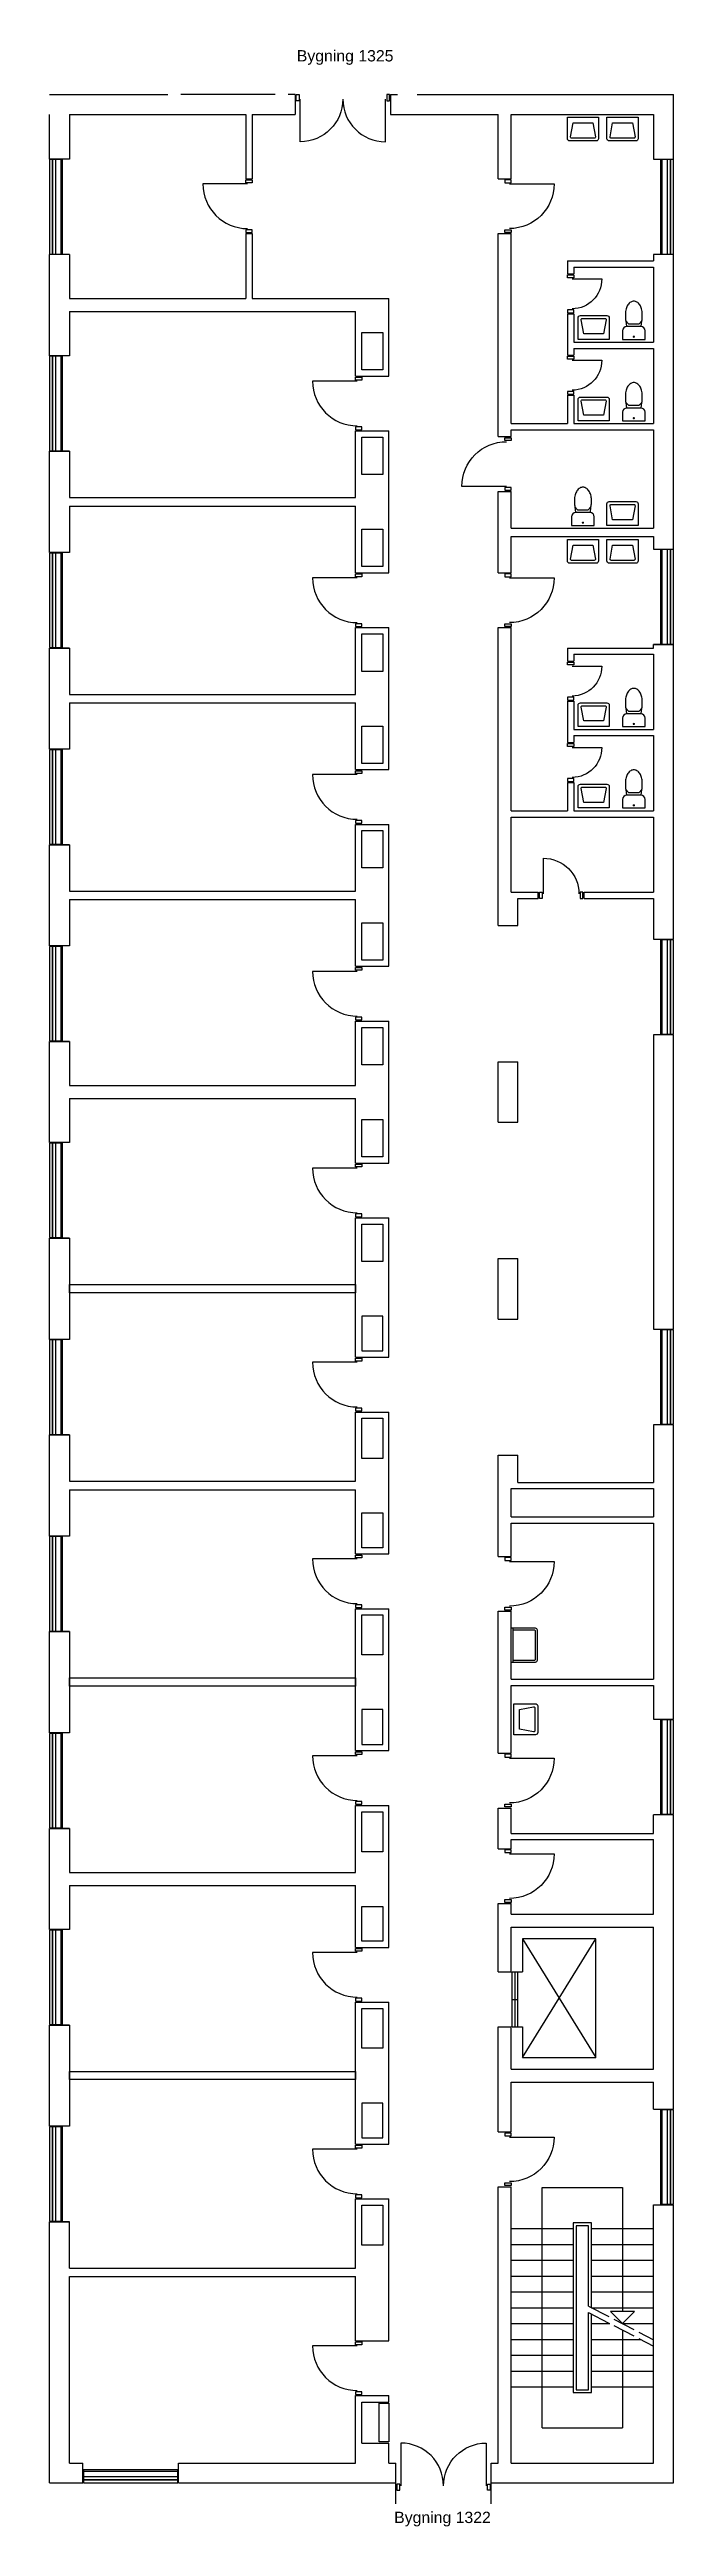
# Model space of a CAD drawing. Header units: millimetres. Extents: x -138867167 to -138856137, y 257764937 to 257808754.
import ezdxf

# ---------------------------------------------------------------- set-up
doc = ezdxf.new("R2010")
doc.units = ezdxf.units.MM
doc.header["$LTSCALE"] = 100
doc.linetypes.add('HIDDEN', pattern=[5, 4, -1])
for name, color, linetype in [('A10--T', 1, 'Continuous'), ('A21----', 7, 'Continuous'), ('a22--l-', 1, 'Continuous'), ('A22--U-', 3, 'Continuous'), ('A24----', 1, 'Continuous'), ('A314---', 1, 'Continuous'), ('A314-S-', 8, 'Continuous'), ('A321---', 1, 'Continuous'), ('A59----', 2, 'Continuous'), ('A66----', 12, 'Continuous'), ('A89--Y-', 12, 'Continuous')]:
    doc.layers.add(name, color=color, linetype=linetype)
doc.styles.add('ARIAL', font='arial.ttf')

# ---------------------------------------------------------------- blocks, each defined once
blk = doc.blocks.new('D169D')
for points in [[(20, 110), (70, 110), (70, 0), (20, 0)], [(1670, 0), (1670, 110), (1620, 110), (1620, 0)]]:
    blk.add_lwpolyline(points, close=True)
for points in [[(844.9999999999982, 30, -0.4142135623730951), (89.99999999999454, -725.0000000000036), (89.99999999999454, 30)], [(844.9999999999964, 30, 0.4142135623730951), (1600, -725.0000000000036), (1600, 30)]]:
    blk.add_lwpolyline(points, format="xyb")
blk = doc.blocks.new('V169')
for p, q in [((-10, 110), (-1680, 110)), ((-10, 50), (-1680, 50))]:
    blk.add_line(p, q)
blk.add_lwpolyline([(-9.999999999992724, 7.276e-12), (-10, 230), (-1680, 230), (-1680, -7.276e-12)], close=True)
blk = doc.blocks.new('D97V')
for points in [[(20, 0), (20, 110), (70, 110), (70, 0)], [(950, 0), (950, 110), (900, 110), (900, 0)]]:
    blk.add_lwpolyline(points, close=True)
blk.add_lwpolyline([(90, 30), (90, -760, 0.4142135623730951), (880, 30, 0.4142135623730951)], format="xyb")
blk = doc.blocks.new('D97H')
for points in [[(-950, 110), (-900, 110), (-900, 0), (-950, 0)], [(-20, 0), (-20, 110), (-70, 110), (-70, 0)]]:
    blk.add_lwpolyline(points, close=True)
blk.add_lwpolyline([(-90, 30), (-90, -760, -0.4142135623730951), (-880, 30)], format="xyb")
blk = doc.blocks.new('D81H')
for points in [[(-790, 0.0424046834014007), (-740, 0.0424046834014007), (-740, 110.0424046834014), (-790, 110.0424046834014)], [(-70, 110.0424046834014), (-20, 110.0424046834014), (-20, 0.0424046834014007), (-70, 0.0424046834014007)]]:
    blk.add_lwpolyline(points, close=True)
blk.add_lwpolyline([(-90, 28.39798818088457), (-90, -601.6020118191154, -0.4142135623730951), (-720, 28.39798818088457)], format="xyb")
blk = doc.blocks.new('D71H')
for points in [[(-640, 110.0424046834014), (-690, 110.0424046834014), (-690, 0.0424046834014007), (-640, 0.0424046834014007)], [(-20.00000000000728, 0.0424046834014007), (-70.00000000000728, 0.0424046834014007), (-70.00000000000728, 110.0424046834014), (-20.00000000000728, 110.0424046834014)]]:
    blk.add_lwpolyline(points, close=True)
blk.add_lwpolyline([(-90, 28.39798818088457), (-90, -491.6020118191154, -0.410250066279564), (-620, 28.39798818088457)], format="xyb")
blk = doc.blocks.new('PIL')
for p, q in [((0, 0), (-212.1320343559637, -212.1320343559637)), ((0, 7.276e-12), (212.1320343559637, -212.1320343559564)), ((-212.1320343559637, -212.1320343559637), (212.1320343559746, -212.1320343559637))]:
    blk.add_line(p, q)
blk = doc.blocks.new('HV')
for points in [[(-235, -470, -0.4142135623730951), (-275, -430), (-275, -50), (275, -50), (275, -430, -0.4142135623730951), (235, -470)], [(-200.9562515292782, -420, -0.4689210488120354), (-220.6218916289799, -396.3582147963461), (-175, -150), (175, -150), (220.6218916289799, -396.3582147963461, -0.4689210488120356), (200.9562515292782, -420)]]:
    blk.add_lwpolyline(points, format="xyb", close=True)
blk = doc.blocks.new('RENGVASK')
blk.add_line((-305, -35), (305, -35))
blk.add_lwpolyline([(300, 0, -0.4142135623730951), (305, -5), (305, -425, -0.4142135623730951), (270, -460), (-270, -460, -0.4142135623730951), (-305, -425), (-305, -5, -0.4142135623730951), (-300, 0)], format="xyb", close=True)
blk.add_lwpolyline([(260, -35, -0.4142135623730951), (270, -45), (270, -415, -0.4142135623730951), (260, -425), (-260, -425, -0.4142135623730951), (-270, -415), (-270, -45, -0.4142135623730951), (-260, -35)], format="xyb")
blk = doc.blocks.new('TOI')
blk.add_lwpolyline([(-200, -200, 0.4142135623730951), (-125, -275), (125, -275, 0.4142135623730951), (200, -200), (200, -50), (-200, -50)], format="xyb", close=True)
blk.add_lwpolyline([(-132.2446960051893, -274.6492758400746), (-141.9837119652075, -375.0000000091859, 0.0557223020200318), (-149.9999999974971, -446.7073538793193), (-150, -500, 0.067325895239371), (-137.8636622487393, -589.7227315415512, 0.0797058162322264), (-106.0660171779746, -659.4284078790515, 0.1071248465941432), (-53.87955436162883, -710.0635837497539, 0.1401255773500056), (0, -725.4658166501031, 0.1401255773500056), (53.87955436162883, -710.0635837497539, 0.107124846594143), (106.0660171779746, -659.4284078790515, 0.0797058162323701), (137.8636622487684, -589.7227315414348, 0.0673258952392976), (150, -500), (150, -446.7073538793193, 0.0557223020191417), (141.9837119679651, -375.00000001031), (132.2446959978188, -274.6492758227178)], format="xyb")
blk.add_lwpolyline([(141.9837119581352, -375), (94.29769421648234, -325), (-94.29769421202946, -325), (-141.9837119589502, -375)])
at = {"const_width": 19.75}
blk.add_lwpolyline([(-10.125, -96.95899457277847, 1), (10.125, -96.95899457277847, 1)], format="xyb", close=True, dxfattribs=at)
blk = doc.blocks.new('V169A3')
for p, q in [((1690, 204.9999999999927), (0, 204.9999999999927)), ((1690, 54.99999999998909), (0, 54.99999999998909))]:
    blk.add_line(p, q)

msp = doc.modelspace()

# ---------------------------------------------------------------- linework, layer by layer
at = {"layer": 'A21----'}
for p, q in [((-138867167.2756885, 257807956.7721266), (-138865077.2756885, 257807956.7721266)), ((-138863177.2756885, 257807956.7721266), (-138864847.2756885, 257807956.7721266)), ((-138862827.2756885, 257807956.7721266), (-138862947.2756885, 257807956.7721266)), ((-138862827.2756885, 257807956.7721266), (-138862827.2756885, 257807606.7721266)), ((-138862827.2756885, 257807956.7721266), (-138862827.2756885, 257807606.7721266)), ((-138861137.2756885, 257807956.7721266), (-138861017.2756885, 257807956.7721266)), ((-138861137.2756885, 257807956.7721266), (-138861137.2756885, 257807606.7721266)), ((-138860667.2756885, 257807956.7721266), (-138856137.2756885, 257807956.7721266)), ((-138856137.2756885, 257806816.7721266), (-138856137.2756885, 257807956.7721266)), ((-138867167.2756885, 257806816.7721266), (-138867167.2756885, 257807606.7721266)), ((-138866817.2756885, 257807606.7721266), (-138866817.2756885, 257806816.7721266)), ((-138866817.2756885, 257807606.7721266), (-138863697.2756885, 257807606.7721266)), ((-138863587.2756885, 257807606.7721266), (-138862827.2756885, 257807606.7721266)), ((-138863587.2756885, 257807606.7721266), (-138862827.2756885, 257807606.7721266)), ((-138861137.2756885, 257807606.7721266), (-138859237.2756885, 257807606.7721266)), ((-138859007.2756885, 257807606.7721266), (-138856487.2756885, 257807606.7721266)), ((-138856487.2756885, 257807606.7721266), (-138856487.2756885, 257806816.7721266)), ((-138866817.2756885, 257806816.7721266), (-138867167.2756885, 257806816.7721266)), ((-138856487.2756885, 257806816.7721266), (-138856137.2756885, 257806816.7721266)), ((-138867167.2756885, 257803336.7721266), (-138867167.2756885, 257805126.7721266)), ((-138866817.2756885, 257805126.7721266), (-138867167.2756885, 257805126.7721266)), ((-138866817.2756885, 257805126.7721266), (-138866817.2756885, 257804346.7721266)), ((-138856137.2756885, 257805126.7721266), (-138856487.2756885, 257805126.7721266)), ((-138856487.2756885, 257805126.7721266), (-138856487.2756885, 257805016.7721266)), ((-138856487.2756885, 257804906.7721266), (-138856487.2756885, 257803576.7721266)), ((-138856137.2756885, 257799916.7721266), (-138856137.2756885, 257805126.7721266)), ((-138866817.2756885, 257804116.7721266), (-138866817.2756885, 257803336.7721266)), ((-138866817.2756885, 257803336.7721266), (-138867167.2756885, 257803336.7721266)), ((-138856487.2756885, 257803466.7721266), (-138856487.2756885, 257802136.7721266)), ((-138856487.2756885, 257802026.7721266), (-138856487.2756885, 257800286.7721266)), ((-138867167.2756885, 257799856.7721266), (-138867167.2756885, 257801646.7721266)), ((-138867167.2756885, 257801646.7721266), (-138866817.2756885, 257801646.7721266)), ((-138866817.2756885, 257801646.7721266), (-138867167.2756885, 257801646.7721266)), ((-138866817.2756885, 257801646.7721266), (-138866817.2756885, 257800826.7721266)), ((-138866817.2756885, 257800676.7721266), (-138866817.2756885, 257799856.7721266)), ((-138856487.2756885, 257800136.7721266), (-138856487.2756885, 257799916.7721266)), ((-138866817.2756885, 257799856.7721266), (-138867167.2756885, 257799856.7721266)), ((-138856487.2756885, 257799916.7721266), (-138856137.2756885, 257799916.7721266)), ((-138856487.2756885, 257798166.7721266), (-138856487.2756885, 257798226.7721266)), ((-138856487.2756885, 257798226.7721266), (-138856137.2756885, 257798226.7721266)), ((-138856137.2756885, 257798226.7721266), (-138856487.2756885, 257798226.7721266)), ((-138856487.2756885, 257798056.7721266), (-138856487.2756885, 257796726.7721266)), ((-138856137.2756885, 257793016.7721266), (-138856137.2756885, 257798226.7721266)), ((-138856487.2756885, 257796616.7721266), (-138856487.2756885, 257795286.7721266)), ((-138856487.2756885, 257795176.7721266), (-138856487.2756885, 257793846.7721266)), ((-138856487.2756885, 257793736.7721266), (-138856487.2756885, 257793016.7721266)), ((-138856487.2756885, 257793016.7721266), (-138856137.2756885, 257793016.7721266)), ((-138856137.2756885, 257791326.7721266), (-138856487.2756885, 257791326.7721266)), ((-138856487.2756885, 257791326.7721266), (-138856487.2756885, 257786116.7721266)), ((-138856137.2756885, 257786116.7721266), (-138856137.2756885, 257791326.7721266)), ((-138866817.2756885, 257791206.7721266), (-138867167.2756885, 257791206.7721266)), ((-138867167.2756885, 257791206.7721266), (-138866817.2756885, 257791206.7721266)), ((-138867167.2756885, 257789416.7721266), (-138867167.2756885, 257791206.7721266)), ((-138866817.2756885, 257791206.7721266), (-138866817.2756885, 257790426.7721266)), ((-138866817.2756885, 257790196.7721266), (-138866817.2756885, 257789416.7721266)), ((-138866817.2756885, 257789416.7721266), (-138867167.2756885, 257789416.7721266)), ((-138867167.2756885, 257785936.7721266), (-138867167.2756885, 257787726.7721266)), ((-138867167.2756885, 257787726.7721266), (-138866817.2756885, 257787726.7721266)), ((-138866817.2756885, 257787726.7721266), (-138867167.2756885, 257787726.7721266)), ((-138866817.2756885, 257787726.7721266), (-138866817.2756885, 257785936.7721266)), ((-138856487.2756885, 257786116.7721266), (-138856137.2756885, 257786116.7721266)), ((-138866817.2756885, 257785936.7721266), (-138867167.2756885, 257785936.7721266)), ((-138856137.2756885, 257784426.7721266), (-138856487.2756885, 257784426.7721266)), ((-138856487.2756885, 257784426.7721266), (-138856487.2756885, 257783406.7721266)), ((-138856137.2756885, 257779216.7721266), (-138856137.2756885, 257784426.7721266)), ((-138866817.2756885, 257784246.7721266), (-138867167.2756885, 257784246.7721266)), ((-138867167.2756885, 257784246.7721266), (-138866817.2756885, 257784246.7721266)), ((-138867167.2756885, 257782456.7721266), (-138867167.2756885, 257784246.7721266)), ((-138866817.2756885, 257784246.7721266), (-138866817.2756885, 257783426.7721266)), ((-138866817.2756885, 257783276.7721266), (-138866817.2756885, 257782456.7721266)), ((-138856487.2756885, 257783296.7721266), (-138856487.2756885, 257782796.7721266)), ((-138856487.2756885, 257782686.7721266), (-138856487.2756885, 257779926.7721266)), ((-138866817.2756885, 257782456.7721266), (-138867167.2756885, 257782456.7721266)), ((-138856487.2756885, 257779816.7721266), (-138856487.2756885, 257779216.7721266)), ((-138856487.2756885, 257779216.7721266), (-138856137.2756885, 257779216.7721266)), ((-138866817.2756885, 257777286.7721266), (-138867167.2756885, 257777286.7721266)), ((-138867167.2756885, 257777286.7721266), (-138866817.2756885, 257777286.7721266)), ((-138867167.2756885, 257775496.7721266), (-138867167.2756885, 257777286.7721266)), ((-138856487.2756885, 257777196.7721266), (-138856487.2756885, 257777526.7721266)), ((-138856137.2756885, 257777526.7721266), (-138856487.2756885, 257777526.7721266)), ((-138856137.2756885, 257772316.7721266), (-138856137.2756885, 257777526.7721266)), ((-138856487.2756885, 257775766.7721266), (-138856487.2756885, 257777086.7721266)), ((-138866817.2756885, 257776276.7721266), (-138866817.2756885, 257775496.7721266)), ((-138856487.2756885, 257773026.7721266), (-138856487.2756885, 257775536.7721266)), ((-138866817.2756885, 257775496.7721266), (-138867167.2756885, 257775496.7721266)), ((-138856487.2756885, 257772316.7721266), (-138856487.2756885, 257772796.7721266)), ((-138856487.2756885, 257772316.7721266), (-138856137.2756885, 257772316.7721266)), ((-138866817.2756885, 257770326.7721266), (-138867167.2756885, 257770326.7721266)), ((-138867167.2756885, 257770326.7721266), (-138866817.2756885, 257770326.7721266)), ((-138867167.2756885, 257765706.7721266), (-138867167.2756885, 257770326.7721266)), ((-138866817.2756885, 257769506.7721266), (-138866817.2756885, 257770326.7721266)), ((-138856487.2756885, 257770626.7721266), (-138856137.2756885, 257770626.7721266)), ((-138856487.2756885, 257766056.7721266), (-138856487.2756885, 257770626.7721266)), ((-138856137.2756885, 257765706.7721266), (-138856137.2756885, 257770626.7721266)), ((-138866817.2756885, 257766056.7721266), (-138866817.2756885, 257769356.7721266)), ((-138866817.2756885, 257766056.7721266), (-138866577.2756885, 257766056.7721266)), ((-138866577.2756885, 257765706.7721266), (-138866577.2756885, 257766056.7721266)), ((-138864887.2756885, 257766056.7721266), (-138861757.2756885, 257766056.7721266)), ((-138864887.2756885, 257765706.7721266), (-138864887.2756885, 257766056.7721266)), ((-138861167.2756885, 257766056.7721266), (-138861047.2756885, 257766056.7721266)), ((-138861047.2756885, 257765336.7721266), (-138861047.2756885, 257766056.7721266)), ((-138859357.2756885, 257765336.7721266), (-138859357.2756885, 257766056.7721266)), ((-138859357.2756885, 257766056.7721266), (-138859237.2756885, 257766056.7721266)), ((-138859007.2756885, 257766056.7721266), (-138856487.2756885, 257766056.7721266)), ((-138867167.2756885, 257765706.7721266), (-138866577.2756885, 257765706.7721266)), ((-138864887.2756885, 257765706.7721266), (-138861047.2756885, 257765706.7721266)), ((-138859357.2756885, 257765706.7721266), (-138856137.2756885, 257765706.7721266))]:
    msp.add_line(p, q, dxfattribs=at)
for points in [[(-138866817.2756885, 257797196.7721266), (-138866817.2756885, 257796376.7721266), (-138867167.2756885, 257796376.7721266), (-138867167.2756885, 257798166.7721266), (-138866817.2756885, 257798166.7721266), (-138867167.2756885, 257798166.7721266)], [(-138866817.2756885, 257798166.7721266), (-138866817.2756885, 257797346.7721266)], [(-138866817.2756885, 257793716.7721266), (-138866817.2756885, 257792896.7721266), (-138867167.2756885, 257792896.7721266), (-138867167.2756885, 257794686.7721266), (-138866817.2756885, 257794686.7721266), (-138867167.2756885, 257794686.7721266)], [(-138866817.2756885, 257794686.7721266), (-138866817.2756885, 257793866.7721266)], [(-138866817.2756885, 257780766.7721266), (-138866817.2756885, 257778976.7721266), (-138867167.2756885, 257778976.7721266), (-138867167.2756885, 257780766.7721266), (-138866817.2756885, 257780766.7721266), (-138867167.2756885, 257780766.7721266)], [(-138866817.2756885, 257777286.7721266), (-138866817.2756885, 257776506.7721266)], [(-138866817.2756885, 257773806.7721266), (-138866817.2756885, 257772016.7721266), (-138867167.2756885, 257772016.7721266), (-138867167.2756885, 257773806.7721266), (-138866817.2756885, 257773806.7721266), (-138867167.2756885, 257773806.7721266)]]:
    msp.add_lwpolyline(points, dxfattribs=at)
at = {"layer": 'a22--l-'}
for points in [[(-138861757.2756885, 257786906.7721266), (-138861757.2756885, 257786761.7721266), (-138866817.2756885, 257786761.7721266), (-138866817.2756885, 257786906.7721266)], [(-138861757.2756885, 257779946.7721266), (-138861757.2756885, 257779801.7721266), (-138866817.2756885, 257779801.7721266), (-138866817.2756885, 257779946.7721266)], [(-138861757.2756885, 257772986.7721266), (-138861757.2756885, 257772841.7721266), (-138866817.2756885, 257772841.7721266), (-138866817.2756885, 257772986.7721266)]]:
    msp.add_lwpolyline(points, close=True, dxfattribs=at)
at = {"layer": 'A22--U-'}
for p, q in [((-138863697.2756885, 257807606.7721266), (-138863697.2756885, 257806466.7721266)), ((-138863587.2756885, 257807606.7721266), (-138863587.2756885, 257806466.7721266)), ((-138859237.2756885, 257806466.7721266), (-138859237.2756885, 257807606.7721266)), ((-138859007.2756885, 257806466.7721266), (-138859007.2756885, 257807606.7721266)), ((-138863697.2756885, 257806466.7721266), (-138863587.2756885, 257806466.7721266)), ((-138859237.2756885, 257806466.7721266), (-138859007.2756885, 257806466.7721266)), ((-138863697.2756885, 257805496.7721266), (-138863697.2756885, 257804346.7721266)), ((-138863697.2756885, 257805496.7721266), (-138863587.2756885, 257805496.7721266)), ((-138863587.2756885, 257805496.7721266), (-138863587.2756885, 257804346.7721266)), ((-138859237.2756885, 257801906.7721266), (-138859237.2756885, 257805496.7721266)), ((-138859237.2756885, 257805496.7721266), (-138859007.2756885, 257805496.7721266)), ((-138859007.2756885, 257802136.7721266), (-138859007.2756885, 257805496.7721266)), ((-138858007.2756885, 257805016.7721266), (-138858007.2756885, 257804786.7721266)), ((-138858007.2756885, 257805016.7721266), (-138856487.2756885, 257805016.7721266)), ((-138857897.2756885, 257804906.7721266), (-138857897.2756885, 257804786.7721266)), ((-138857897.2756885, 257804906.7721266), (-138856487.2756885, 257804906.7721266)), ((-138858007.2756885, 257804786.7721266), (-138857897.2756885, 257804786.7721266)), ((-138866817.2756885, 257804346.7721266), (-138863697.2756885, 257804346.7721266)), ((-138866817.2756885, 257804116.7721266), (-138861757.2756885, 257804116.7721266)), ((-138863587.2756885, 257804346.7721266), (-138861167.2756885, 257804346.7721266)), ((-138861757.2756885, 257802976.7721266), (-138861757.2756885, 257804116.7721266)), ((-138861167.2756885, 257802976.7721266), (-138861167.2756885, 257804346.7721266)), ((-138858007.2756885, 257804076.7721266), (-138857897.2756885, 257804076.7721266)), ((-138858007.2756885, 257804076.7721266), (-138858007.2756885, 257803346.7721266)), ((-138857897.2756885, 257804076.7721266), (-138857897.2756885, 257803576.7721266)), ((-138857897.2756885, 257803576.7721266), (-138856487.2756885, 257803576.7721266)), ((-138858007.2756885, 257803346.7721266), (-138857897.2756885, 257803346.7721266)), ((-138857897.2756885, 257803466.7721266), (-138857897.2756885, 257803346.7721266)), ((-138857897.2756885, 257803466.7721266), (-138856487.2756885, 257803466.7721266)), ((-138861757.2756885, 257802976.7721266), (-138861167.2756885, 257802976.7721266)), ((-138858007.2756885, 257802636.7721266), (-138857897.2756885, 257802636.7721266)), ((-138858007.2756885, 257802636.7721266), (-138858007.2756885, 257802136.7721266)), ((-138857897.2756885, 257802636.7721266), (-138857897.2756885, 257802136.7721266)), ((-138861757.2756885, 257802006.7721266), (-138861167.2756885, 257802006.7721266)), ((-138861757.2756885, 257800826.7721266), (-138861757.2756885, 257802006.7721266)), ((-138861167.2756885, 257799496.7721266), (-138861167.2756885, 257802006.7721266)), ((-138859237.2756885, 257801906.7721266), (-138859007.2756885, 257801906.7721266)), ((-138859007.2756885, 257802136.7721266), (-138858007.2756885, 257802136.7721266)), ((-138859007.2756885, 257802026.7721266), (-138856487.2756885, 257802026.7721266)), ((-138859007.2756885, 257801906.7721266), (-138859007.2756885, 257802026.7721266)), ((-138857897.2756885, 257802136.7721266), (-138856487.2756885, 257802136.7721266)), ((-138859237.2756885, 257800936.7721266), (-138859007.2756885, 257800936.7721266)), ((-138859237.2756885, 257799496.7721266), (-138859237.2756885, 257800936.7721266)), ((-138859007.2756885, 257800286.7721266), (-138859007.2756885, 257800936.7721266)), ((-138866817.2756885, 257800826.7721266), (-138861757.2756885, 257800826.7721266)), ((-138866817.2756885, 257800676.7721266), (-138861757.2756885, 257800676.7721266)), ((-138861757.2756885, 257799496.7721266), (-138861757.2756885, 257800676.7721266)), ((-138859007.2756885, 257800286.7721266), (-138856487.2756885, 257800286.7721266)), ((-138859007.2756885, 257800136.7721266), (-138856487.2756885, 257800136.7721266)), ((-138859007.2756885, 257799496.7721266), (-138859007.2756885, 257800136.7721266)), ((-138861757.2756885, 257799496.7721266), (-138861167.2756885, 257799496.7721266)), ((-138859237.2756885, 257799496.7721266), (-138859007.2756885, 257799496.7721266)), ((-138861757.2756885, 257798526.7721266), (-138861167.2756885, 257798526.7721266)), ((-138861757.2756885, 257797346.7721267), (-138861757.2756885, 257798526.7721266)), ((-138861167.2756885, 257796016.7721266), (-138861167.2756885, 257798526.7721266)), ((-138859237.2756885, 257798526.7721266), (-138859007.2756885, 257798526.7721266)), ((-138859237.2756885, 257793256.7721266), (-138859237.2756885, 257798526.7721266)), ((-138859007.2756885, 257795286.7721266), (-138859007.2756885, 257798526.7721266)), ((-138858007.2756885, 257798166.7721266), (-138858007.2756885, 257797936.7721266)), ((-138858007.2756885, 257798166.7721266), (-138856487.2756885, 257798166.7721266)), ((-138858007.2756885, 257797936.7721266), (-138857897.2756885, 257797936.7721266)), ((-138857897.2756885, 257798056.7721266), (-138857897.2756885, 257797936.7721266)), ((-138857897.2756885, 257798056.7721266), (-138856487.2756885, 257798056.7721266)), ((-138866817.2756885, 257797346.7721266), (-138861757.2756885, 257797346.7721266)), ((-138866817.2756885, 257797196.7721266), (-138861757.2756885, 257797196.7721266)), ((-138861757.2756885, 257796016.7721266), (-138861757.2756885, 257797196.7721267)), ((-138858007.2756885, 257797226.7721266), (-138858007.2756885, 257796496.7721266)), ((-138858007.2756885, 257797226.7721266), (-138857897.2756885, 257797226.7721266)), ((-138857897.2756885, 257797226.7721266), (-138857897.2756885, 257796726.7721266)), ((-138857897.2756885, 257796726.7721266), (-138856487.2756885, 257796726.7721266)), ((-138857897.2756885, 257796616.7721266), (-138857897.2756885, 257796496.7721266)), ((-138857897.2756885, 257796616.7721266), (-138856487.2756885, 257796616.7721266)), ((-138858007.2756885, 257796496.7721266), (-138857897.2756885, 257796496.7721266)), ((-138861757.2756885, 257796016.7721266), (-138861167.2756885, 257796016.7721266)), ((-138858007.2756885, 257795786.7721266), (-138858007.2756885, 257795286.7721266)), ((-138858007.2756885, 257795786.7721266), (-138857897.2756885, 257795786.7721266)), ((-138857897.2756885, 257795786.7721266), (-138857897.2756885, 257795286.7721266)), ((-138859007.2756885, 257795286.7721266), (-138858007.2756885, 257795286.7721266)), ((-138857897.2756885, 257795286.7721266), (-138856487.2756885, 257795286.7721266)), ((-138861757.2756885, 257795046.7721266), (-138861167.2756885, 257795046.7721266)), ((-138861757.2756885, 257793866.7721266), (-138861757.2756885, 257795046.7721266)), ((-138861167.2756885, 257792536.7721266), (-138861167.2756885, 257795046.7721266)), ((-138859007.2756885, 257795176.7721266), (-138856487.2756885, 257795176.7721266)), ((-138859007.2756885, 257793846.7721266), (-138859007.2756885, 257795176.7721266)), ((-138866817.2756885, 257793866.7721266), (-138861757.2756885, 257793866.7721266)), ((-138866817.2756885, 257793716.7721266), (-138861757.2756885, 257793716.7721266)), ((-138861757.2756885, 257792536.7721266), (-138861757.2756885, 257793716.7721266)), ((-138859007.2756885, 257793846.7721266), (-138858527.2756885, 257793846.7721266)), ((-138858887.2756885, 257793256.7721266), (-138858887.2756885, 257793736.7721266)), ((-138858887.2756885, 257793736.7721266), (-138858527.2756885, 257793736.7721266)), ((-138858527.2756885, 257793736.7721266), (-138858527.2756885, 257793846.7721266)), ((-138857717.2756885, 257793846.7721266), (-138856487.2756885, 257793846.7721266)), ((-138857717.2756885, 257793736.7721266), (-138857717.2756885, 257793846.7721266)), ((-138857717.2756885, 257793736.7721266), (-138856487.2756885, 257793736.7721266)), ((-138859237.2756885, 257793256.7721266), (-138858887.2756885, 257793256.7721266)), ((-138861757.2756885, 257792536.7721266), (-138861167.2756885, 257792536.7721266)), ((-138861757.2756885, 257790426.7721266), (-138861757.2756885, 257791566.7721266)), ((-138861757.2756885, 257791566.7721266), (-138861167.2756885, 257791566.7721266)), ((-138861167.2756885, 257789056.7721266), (-138861167.2756885, 257791566.7721266)), ((-138866817.2756885, 257790426.7721266), (-138861757.2756885, 257790426.7721266)), ((-138859237.2756885, 257789776.7721266), (-138859237.2756885, 257790846.7721266)), ((-138859237.2756885, 257790846.7721266), (-138858887.2756885, 257790846.7721266)), ((-138858887.2756885, 257789776.7721266), (-138858887.2756885, 257790846.7721266)), ((-138866817.2756885, 257790196.7721266), (-138861757.2756885, 257790196.7721266)), ((-138861757.2756885, 257789056.7721266), (-138861757.2756885, 257790196.7721266)), ((-138859237.2756885, 257789776.7721266), (-138858887.2756885, 257789776.7721266)), ((-138861757.2756885, 257789056.7721266), (-138861167.2756885, 257789056.7721266)), ((-138861757.2756885, 257788086.7721266), (-138861167.2756885, 257788086.7721266)), ((-138861757.2756885, 257785621.7721266), (-138861757.2756885, 257788086.7721266)), ((-138861167.2756885, 257785621.7721266), (-138861167.2756885, 257788086.7721266)), ((-138859237.2756885, 257786296.7721266), (-138859237.2756885, 257787366.7721266)), ((-138859237.2756885, 257787366.7721266), (-138858887.2756885, 257787366.7721266)), ((-138858887.2756885, 257786296.7721266), (-138858887.2756885, 257787366.7721266)), ((-138859237.2756885, 257786296.7721266), (-138858887.2756885, 257786296.7721266)), ((-138861757.2756885, 257785621.7721266), (-138861167.2756885, 257785621.7721266)), ((-138861757.2756885, 257783426.7721266), (-138861757.2756885, 257784651.7721266)), ((-138861757.2756885, 257784651.7721266), (-138861167.2756885, 257784651.7721266)), ((-138861167.2756885, 257782141.7721266), (-138861167.2756885, 257784651.7721266)), ((-138859237.2756885, 257782096.7721266), (-138859237.2756885, 257783886.7721266)), ((-138859237.2756885, 257783886.7721266), (-138858887.2756885, 257783886.7721266)), ((-138858887.2756885, 257783406.7721266), (-138858887.2756885, 257783886.7721266)), ((-138866817.2756885, 257783426.7721266), (-138861757.2756885, 257783426.7721266)), ((-138858887.2756885, 257783406.7721266), (-138856487.2756885, 257783406.7721266)), ((-138866817.2756885, 257783276.7721266), (-138861757.2756885, 257783276.7721266)), ((-138861757.2756885, 257782141.7721266), (-138861757.2756885, 257783276.7721266)), ((-138859007.2756885, 257782796.7721266), (-138859007.2756885, 257783296.7721266)), ((-138859007.2756885, 257783296.7721266), (-138856487.2756885, 257783296.7721266)), ((-138859007.2756885, 257782796.7721266), (-138856487.2756885, 257782796.7721266)), ((-138859007.2756885, 257782096.7721266), (-138859007.2756885, 257782686.7721266)), ((-138859007.2756885, 257782686.7721266), (-138856487.2756885, 257782686.7721266)), ((-138861757.2756885, 257782141.7721266), (-138861167.2756885, 257782141.7721266)), ((-138859237.2756885, 257782096.7721266), (-138859007.2756885, 257782096.7721266)), ((-138861757.2756885, 257781171.7721266), (-138861167.2756885, 257781171.7721266)), ((-138861757.2756885, 257778661.7721266), (-138861757.2756885, 257781171.7721266)), ((-138861167.2756885, 257778661.7721266), (-138861167.2756885, 257781171.7721266)), ((-138859237.2756885, 257778616.7721266), (-138859237.2756885, 257781126.7721266)), ((-138859237.2756885, 257781126.7721266), (-138859007.2756885, 257781126.7721266)), ((-138859007.2756885, 257779926.7721266), (-138859007.2756885, 257781126.7721266)), ((-138859007.2756885, 257779926.7721266), (-138856487.2756885, 257779926.7721266)), ((-138859007.2756885, 257778616.7721266), (-138859007.2756885, 257779816.7721266)), ((-138859007.2756885, 257779816.7721266), (-138856487.2756885, 257779816.7721266)), ((-138861757.2756885, 257778661.7721266), (-138861167.2756885, 257778661.7721266)), ((-138859237.2756885, 257778616.7721266), (-138859007.2756885, 257778616.7721266)), ((-138861757.2756885, 257776506.7721266), (-138861757.2756885, 257777691.7721266)), ((-138861757.2756885, 257777691.7721266), (-138861167.2756885, 257777691.7721266)), ((-138861167.2756885, 257775181.7721266), (-138861167.2756885, 257777691.7721266)), ((-138859237.2756885, 257776926.7721266), (-138859237.2756885, 257777646.7721266)), ((-138859237.2756885, 257777646.7721266), (-138859007.2756885, 257777646.7721266)), ((-138859007.2756885, 257777196.7721266), (-138859007.2756885, 257777646.7721266)), ((-138859237.2756885, 257776926.7721266), (-138859007.2756885, 257776926.7721266)), ((-138859007.2756885, 257777196.7721266), (-138856487.2756885, 257777196.7721266)), ((-138859007.2756885, 257776926.7721266), (-138859007.2756885, 257777086.7721266)), ((-138859007.2756885, 257777086.7721266), (-138856487.2756885, 257777086.7721266)), ((-138866817.2756885, 257776506.7721266), (-138861757.2756885, 257776506.7721266)), ((-138866817.2756885, 257776276.7721266), (-138861757.2756885, 257776276.7721266)), ((-138861757.2756885, 257775181.7721266), (-138861757.2756885, 257776276.7721266)), ((-138859237.2756885, 257774746.7721266), (-138859237.2756885, 257775956.7721266)), ((-138859237.2756885, 257775956.7721266), (-138859007.2756885, 257775956.7721266)), ((-138859007.2756885, 257775766.7721266), (-138859007.2756885, 257775956.7721266)), ((-138859007.2756885, 257775766.7721266), (-138856487.2756885, 257775766.7721266)), ((-138859007.2756885, 257774746.7721266), (-138859007.2756885, 257775536.7721266)), ((-138859007.2756885, 257775536.7721266), (-138856487.2756885, 257775536.7721266)), ((-138861757.2756885, 257775181.7721266), (-138861167.2756885, 257775181.7721266)), ((-138859237.2756885, 257774746.7721266), (-138859007.2756885, 257774746.7721266)), ((-138861757.2756885, 257774211.7721266), (-138861167.2756885, 257774211.7721266)), ((-138861757.2756885, 257771701.7721266), (-138861757.2756885, 257774211.7721266)), ((-138861167.2756885, 257771701.7721266), (-138861167.2756885, 257774211.7721266)), ((-138859237.2756885, 257771916.7721266), (-138859237.2756885, 257773776.7721266)), ((-138859237.2756885, 257773776.7721266), (-138859007.2756885, 257773776.7721266)), ((-138859007.2756885, 257773026.7721266), (-138859007.2756885, 257773776.7721266)), ((-138859007.2756885, 257773026.7721266), (-138856487.2756885, 257773026.7721266)), ((-138859007.2756885, 257771916.7721266), (-138859007.2756885, 257772796.7721266)), ((-138859007.2756885, 257772796.7721266), (-138856487.2756885, 257772796.7721266)), ((-138861757.2756885, 257771701.7721266), (-138861167.2756885, 257771701.7721266)), ((-138859237.2756885, 257771916.7721266), (-138859007.2756885, 257771916.7721266)), ((-138861757.2756885, 257769506.7721266), (-138861757.2756885, 257770731.7721266)), ((-138861757.2756885, 257770731.7721266), (-138861167.2756885, 257770731.7721266)), ((-138861167.2756885, 257768221.7721266), (-138861167.2756885, 257770731.7721266)), ((-138859237.2756885, 257770946.7721266), (-138859007.2756885, 257770946.7721266)), ((-138859237.2756885, 257766056.7721266), (-138859237.2756885, 257770946.7721266)), ((-138859007.2756885, 257766056.7721266), (-138859007.2756885, 257770946.7721266)), ((-138866817.2756885, 257769506.7721266), (-138861757.2756885, 257769506.7721266)), ((-138866817.2756885, 257769356.7721266), (-138861757.2756885, 257769356.7721266)), ((-138861757.2756885, 257768221.7721266), (-138861757.2756885, 257769356.7721266)), ((-138861757.2756885, 257768221.7721266), (-138861167.2756885, 257768221.7721266)), ((-138861757.2756885, 257767251.7721266), (-138861167.2756885, 257767251.7721266)), ((-138861757.2756885, 257766056.7721266), (-138861757.2756885, 257767251.7721266)), ((-138861167.2756885, 257767136.7721266), (-138861167.2756885, 257767251.7721266)), ((-138861647.2756885, 257767136.7721266), (-138861167.2756885, 257767136.7721266)), ((-138861647.2756885, 257766411.7721266), (-138861647.2756885, 257767136.7721266)), ((-138861647.2756885, 257766411.7721266), (-138861167.2756885, 257766411.7721266)), ((-138861167.2756885, 257766411.7721266), (-138861167.2756885, 257766411.7721266)), ((-138861167.2756885, 257766411.7721266), (-138861167.2756885, 257766411.7721266)), ((-138861167.2756885, 257766056.7721266), (-138861167.2756885, 257766411.7721266))]:
    msp.add_line(p, q, dxfattribs=at)
for points in [[(-138861647.2756885, 257803086.7721266), (-138861647.2756885, 257803746.7721266), (-138861277.2756885, 257803746.7721266), (-138861277.2756885, 257803086.7721266)], [(-138861277.2756885, 257801236.7721266), (-138861647.2756885, 257801236.7721266), (-138861647.2756885, 257801896.7721266), (-138861277.2756885, 257801896.7721266)], [(-138861277.2756885, 257800266.7721266), (-138861277.2756885, 257799606.7721266), (-138861647.2756885, 257799606.7721266), (-138861647.2756885, 257800266.7721266)], [(-138861647.2756885, 257797751.7721266), (-138861647.2756885, 257798416.7721266), (-138861277.2756885, 257798416.7721266), (-138861277.2756885, 257797751.7721266)], [(-138861647.2756885, 257796126.7721266), (-138861647.2756885, 257796786.7721266), (-138861277.2756885, 257796786.7721266), (-138861277.2756885, 257796126.7721266)], [(-138861277.2756885, 257794276.7721266), (-138861647.2756885, 257794276.7721266), (-138861647.2756885, 257794936.7721266), (-138861277.2756885, 257794936.7721266)], [(-138861277.2756885, 257792646.7721266), (-138861647.2756885, 257792646.7721266), (-138861647.2756885, 257793306.7721266), (-138861277.2756885, 257793306.7721266)], [(-138861277.2756885, 257790791.7721266), (-138861647.2756885, 257790791.7721266), (-138861647.2756885, 257791451.7721266), (-138861277.2756885, 257791451.7721266)], [(-138861647.2756885, 257789166.7721266), (-138861647.2756885, 257789826.7721266), (-138861277.2756885, 257789826.7721266), (-138861277.2756885, 257789166.7721266)], [(-138861277.2756885, 257787316.7721266), (-138861647.2756885, 257787316.7721266), (-138861647.2756885, 257787976.7721266), (-138861277.2756885, 257787976.7721266)], [(-138861277.2756885, 257786346.7721266), (-138861647.2756885, 257786346.7721266), (-138861647.2756885, 257785731.7721266), (-138861277.2756885, 257785731.7721266)], [(-138861277.2756885, 257783831.7721266), (-138861647.2756885, 257783831.7721266), (-138861647.2756885, 257784541.7721266), (-138861277.2756885, 257784541.7721266)], [(-138861647.2756885, 257782251.7721266), (-138861647.2756885, 257782866.7721266), (-138861277.2756885, 257782866.7721266), (-138861277.2756885, 257782251.7721266)], [(-138861277.2756885, 257780356.7721266), (-138861647.2756885, 257780356.7721266), (-138861647.2756885, 257781061.7721266), (-138861277.2756885, 257781061.7721266)], [(-138861277.2756885, 257779386.7721266), (-138861647.2756885, 257779386.7721266), (-138861647.2756885, 257778771.7721266), (-138861277.2756885, 257778771.7721266)], [(-138861277.2756885, 257776871.7721266), (-138861647.2756885, 257776871.7721266), (-138861647.2756885, 257777581.7721266), (-138861277.2756885, 257777581.7721266)], [(-138861277.2756885, 257775906.7721266), (-138861277.2756885, 257775291.7721266), (-138861647.2756885, 257775291.7721266), (-138861647.2756885, 257775906.7721266)], [(-138861277.2756885, 257773396.7721266), (-138861647.2756885, 257773396.7721266), (-138861647.2756885, 257774101.7721266), (-138861277.2756885, 257774101.7721266)], [(-138861277.2756885, 257772426.7721266), (-138861647.2756885, 257772426.7721266), (-138861647.2756885, 257771811.7721266), (-138861277.2756885, 257771811.7721266)], [(-138861277.2756885, 257769911.7721266), (-138861647.2756885, 257769911.7721266), (-138861647.2756885, 257770621.7721266), (-138861277.2756885, 257770621.7721266)]]:
    msp.add_lwpolyline(points, close=True, dxfattribs=at)
at = {"layer": 'A24----'}
for p, q in [((-138858457.2756885, 257766681.7721266), (-138858457.2756885, 257770931.7721266)), ((-138858457.2756885, 257770931.7721266), (-138857037.2756885, 257770931.7721266)), ((-138857037.2756885, 257770931.7721266), (-138857037.2756885, 257768738.904161)), ((-138859007.2756885, 257770206.7721266), (-138857907.2756885, 257770206.7721266)), ((-138859007.2756885, 257769926.7721266), (-138857907.2756885, 257769926.7721266)), ((-138857587.2756885, 257770206.7721266), (-138856487.2756885, 257770206.7721266)), ((-138857587.2756885, 257769926.7721266), (-138856487.2756885, 257769926.7721266)), ((-138859007.2756885, 257769646.7721266), (-138857907.2756885, 257769646.7721266)), ((-138857587.2756885, 257769646.7721266), (-138856487.2756885, 257769646.7721266)), ((-138859007.2756885, 257769366.7721266), (-138857907.2756885, 257769366.7721266)), ((-138859007.2756885, 257769086.7721266), (-138857907.2756885, 257769086.7721266)), ((-138857587.2756885, 257769366.7721266), (-138856487.2756885, 257769366.7721266)), ((-138857587.2756885, 257769086.7721266), (-138856487.2756885, 257769086.7721266)), ((-138859007.2756885, 257768806.7721266), (-138857907.2756885, 257768806.7721266)), ((-138859007.2756885, 257768526.7721266), (-138857907.2756885, 257768526.7721266)), ((-138857587.2756885, 257768806.7721266), (-138856487.2756885, 257768806.7721266)), ((-138857587.2756885, 257768526.7721266), (-138857263.4058042, 257768526.7721266)), ((-138857045.6480787, 257768526.7721266), (-138856487.2756885, 257768526.7721266)), ((-138859007.2756885, 257768246.7721266), (-138857907.2756885, 257768246.7721266)), ((-138857587.2756885, 257768246.7721266), (-138856721.7781945, 257768246.7721266)), ((-138857037.2756885, 257768409.8718223), (-138857037.2756885, 257766681.7721266)), ((-138856504.020469, 257768246.7721266), (-138856487.2756885, 257768246.7721266)), ((-138859007.2756885, 257767966.7721266), (-138857907.2756885, 257767966.7721266)), ((-138859007.2756885, 257767686.7721266), (-138857907.2756885, 257767686.7721266)), ((-138857587.2756885, 257767966.7721266), (-138856487.2756885, 257767966.7721266)), ((-138857587.2756885, 257767686.7721266), (-138856487.2756885, 257767686.7721266)), ((-138859007.2756885, 257767406.7721266), (-138857907.2756885, 257767406.7721266)), ((-138857587.2756885, 257767406.7721266), (-138856487.2756885, 257767406.7721266)), ((-138858457.2756885, 257766681.7721266), (-138857037.2756885, 257766681.7721266))]:
    msp.add_line(p, q, dxfattribs=at)
at = {"layer": 'A24----', "linetype": 'HIDDEN'}
for p, q in [((-138857637.2756885, 257768832.6201442), (-138856487.2756885, 257768238.115739)), ((-138857637.2756885, 257768720.0480337), (-138856487.2756885, 257768125.5436285))]:
    msp.add_line(p, q, dxfattribs=at)
at = {"layer": 'A24----'}
for points in [[(-138857907.2756885, 257770306.7721266), (-138857907.2756885, 257767306.7721266), (-138857587.2756885, 257767306.7721266), (-138857587.2756885, 257768694.2000161)], [(-138857587.2756885, 257768806.7721266), (-138857587.2756885, 257770306.7721266), (-138857907.2756885, 257770306.7721266)], [(-138857857.2756885, 257770256.7721266), (-138857857.2756885, 257767356.7721266), (-138857637.2756885, 257767356.7721266), (-138857637.2756885, 257768720.0480337)], [(-138857637.2756885, 257768832.6201442), (-138857637.2756885, 257770256.7721266), (-138857857.2756885, 257770256.7721266)]]:
    msp.add_lwpolyline(points, dxfattribs=at)
at = {"layer": 'A66----'}
for p, q in [((-138858807.2756885, 257775331.7721266), (-138858807.2756885, 257774746.7721266)), ((-138857507.2756885, 257775331.7721266), (-138858807.2756885, 257775331.7721266)), ((-138858807.2756885, 257773231.7721266), (-138857507.2756885, 257775331.7721266)), ((-138858807.2756885, 257775331.7721266), (-138857507.2756885, 257773231.7721266)), ((-138857507.2756885, 257773231.7721266), (-138857507.2756885, 257775331.7721266)), ((-138858987.2756885, 257773776.7721266), (-138858987.2756885, 257774746.7721266)), ((-138858987.2756885, 257774746.7721266), (-138858807.2756885, 257774746.7721266)), ((-138858937.2756885, 257773776.7721266), (-138858937.2756885, 257774746.7721266)), ((-138858887.2756885, 257773776.7721266), (-138858887.2756885, 257774746.7721266)), ((-138858987.2756885, 257774261.7721266), (-138858887.2756885, 257774261.7721266)), ((-138858987.2756885, 257773776.7721266), (-138858807.2756885, 257773776.7721266)), ((-138858807.2756885, 257773776.7721266), (-138858807.2756885, 257773231.7721266)), ((-138858807.2756885, 257773231.7721266), (-138857507.2756885, 257773231.7721266))]:
    msp.add_line(p, q, dxfattribs=at)
at = {"layer": 'A89--Y-'}
msp.add_lwpolyline([(-138861167.2756885, 257766431.7721266), (-138861337.2756885, 257766431.7721266), (-138861337.2756885, 257767116.7721266), (-138861167.2756885, 257767116.7721266)], close=True, dxfattribs=at)

# ---------------------------------------------------------------- block references
at = {"layer": 'A24----', "rotation": 180}
msp.add_blockref('PIL', (-138857037.2756885, 257768526.7721266), dxfattribs=at)
at = {"layer": 'A314---'}
for p, rotation in [((-138867167.2756885, 257806816.7721266), 270), ((-138856137.2756885, 257805126.7721266), 90), ((-138867167.2756885, 257803336.7721266), 270), ((-138867167.2756885, 257799856.7721266), 270), ((-138856137.2756885, 257798226.7721266), 90), ((-138867167.2756885, 257796376.7721266), 270), ((-138867167.2756885, 257792896.7721266), 270), ((-138856137.2756885, 257791326.7721266), 90), ((-138867167.2756885, 257789416.7721266), 270), ((-138856137.2756885, 257784426.7721266), 90), ((-138867167.2756885, 257785936.7721266), 270), ((-138867167.2756885, 257782456.7721266), 270), ((-138856137.2756885, 257777526.7721266), 90), ((-138867167.2756885, 257778976.7721266), 270), ((-138867167.2756885, 257775496.7721266), 270), ((-138867167.2756885, 257772016.7721266), 270), ((-138856137.2756885, 257770626.7721266), 90)]:
    msp.add_blockref('V169A3', p, dxfattribs=dict(at, rotation=rotation))
msp.add_blockref('V169A3', (-138866577.2756885, 257765706.7721266), dxfattribs=at)
at = {"layer": 'A314-S-'}
for p, rotation in [((-138867167.2756885, 257805126.7721266), 270), ((-138856137.2756885, 257806816.7721266), 90), ((-138867167.2756885, 257801646.7721266), 270), ((-138867167.2756885, 257798166.7721266), 270), ((-138856137.2756885, 257799916.7721266), 90), ((-138867167.2756885, 257794686.7721266), 270), ((-138867167.2756885, 257791206.7721266), 270), ((-138856137.2756885, 257793016.7721266), 90), ((-138867167.2756885, 257787726.7721266), 270), ((-138856137.2756885, 257786116.7721266), 90), ((-138867167.2756885, 257784246.7721266), 270), ((-138867167.2756885, 257780766.7721266), 270), ((-138856137.2756885, 257779216.7721266), 90), ((-138867167.2756885, 257777286.7721266), 270), ((-138867167.2756885, 257773806.7721266), 270), ((-138856137.2756885, 257772316.7721266), 90), ((-138867167.2756885, 257770326.7721266), 270)]:
    msp.add_blockref('V169', p, dxfattribs=dict(at, rotation=rotation))
msp.add_blockref('V169', (-138864887.2756885, 257765706.7721266), dxfattribs=at)
at = {"layer": 'A321---'}
msp.add_blockref('D169D', (-138862827.2756885, 257807846.7721266), dxfattribs=at)
msp.add_blockref('D169D', (-138862827.2756885, 257807846.7721266), dxfattribs=at)
for name, p, rotation in [('D97V', (-138863697.2756885, 257806466.7721266), 270), ('D97H', (-138859007.2756885, 257806466.7721266), 90), ('D71H', (-138857897.2756885, 257804786.7721266), 90), ('D71H', (-138857897.2756885, 257803346.7721266), 90), ('D97V', (-138861757.2756885, 257802976.7721266), 270), ('D97H', (-138859117.2756885, 257800936.7721266), 270), ('D97V', (-138861757.2756885, 257799496.7721266), 270), ('D97H', (-138859007.2756885, 257799496.7721266), 90), ('D71H', (-138857897.2756885, 257797936.7721266), 90), ('D71H', (-138857897.2756885, 257796496.7721266), 90), ('D97V', (-138861757.2756885, 257796016.7721266), 270), ('D81H', (-138858527.2756885, 257793846.7721266), 180), ('D97V', (-138861757.2756885, 257792536.7721266), 270), ('D97V', (-138861757.2756885, 257789056.7721266), 270), ('D97V', (-138861757.2756885, 257782141.7721266), 270), ('D97H', (-138859007.2756885, 257782096.7721266), 90), ('D97H', (-138859007.2756885, 257778616.7721266), 90), ('D97H', (-138859007.2756885, 257776926.7721266), 90), ('D97V', (-138861757.2756885, 257775181.7721266), 270), ('D97H', (-138859007.2756885, 257771916.7721266), 90), ('D97V', (-138861757.2756885, 257768221.7721266), 270), ('D169D', (-138859357.2756885, 257765686.7721266), 180)]:
    msp.add_blockref(name, p, dxfattribs=dict(at, rotation=rotation))
at = {"layer": 'A321---', "xscale": -1, "rotation": 270}
for p in [(-138861757.2756885, 257785621.7721266), (-138861757.2756885, 257778661.7721266), (-138861757.2756885, 257771701.7721266)]:
    msp.add_blockref('D97H', p, dxfattribs=at)
at = {"layer": 'A59----'}
for p in [(-138857737.2756885, 257807606.7721266), (-138857037.2756885, 257807606.7721266), (-138857737.2756885, 257800136.7721266), (-138857037.2756885, 257800136.7721266)]:
    msp.add_blockref('HV', p, dxfattribs=at)
for name, p, rotation in [('HV', (-138857547.2756885, 257803576.7721266), 180), ('TOI', (-138856837.2756885, 257803576.7721266), 180), ('TOI', (-138856837.2756885, 257802136.7721266), 180), ('HV', (-138857547.2756885, 257802136.7721266), 180), ('TOI', (-138857737.2756885, 257800286.7721266), 180), ('HV', (-138857037.2756885, 257800286.7721266), 180), ('TOI', (-138856837.2756885, 257796726.7721266), 180), ('HV', (-138857547.2756885, 257796726.7721266), 180), ('HV', (-138857547.2756885, 257795286.7721266), 180), ('TOI', (-138856837.2756885, 257795286.7721266), 180), ('RENGVASK', (-138859007.2756885, 257780526.7721266), 90), ('HV', (-138859007.2756885, 257779216.7721266), 90)]:
    msp.add_blockref(name, p, dxfattribs=dict(at, rotation=rotation))

# ---------------------------------------------------------------- texts
at = {"layer": 'A10--T', "char_height": 200, "attachment_point": 1, "style": 'ARIAL'}
for s, insert in [('Bygning 1325', (-138862795.7431492, 257808743.1079607)), ('Bygning 1322', (-138861074.5181037, 257765197.658861))]:
    msp.add_mtext_dynamic_manual_height_columns(s, width=2016.190558969975, gutter_width=12.5, heights=[0], dxfattribs=dict(at, insert=insert))

doc.saveas('drawing.dxf')
